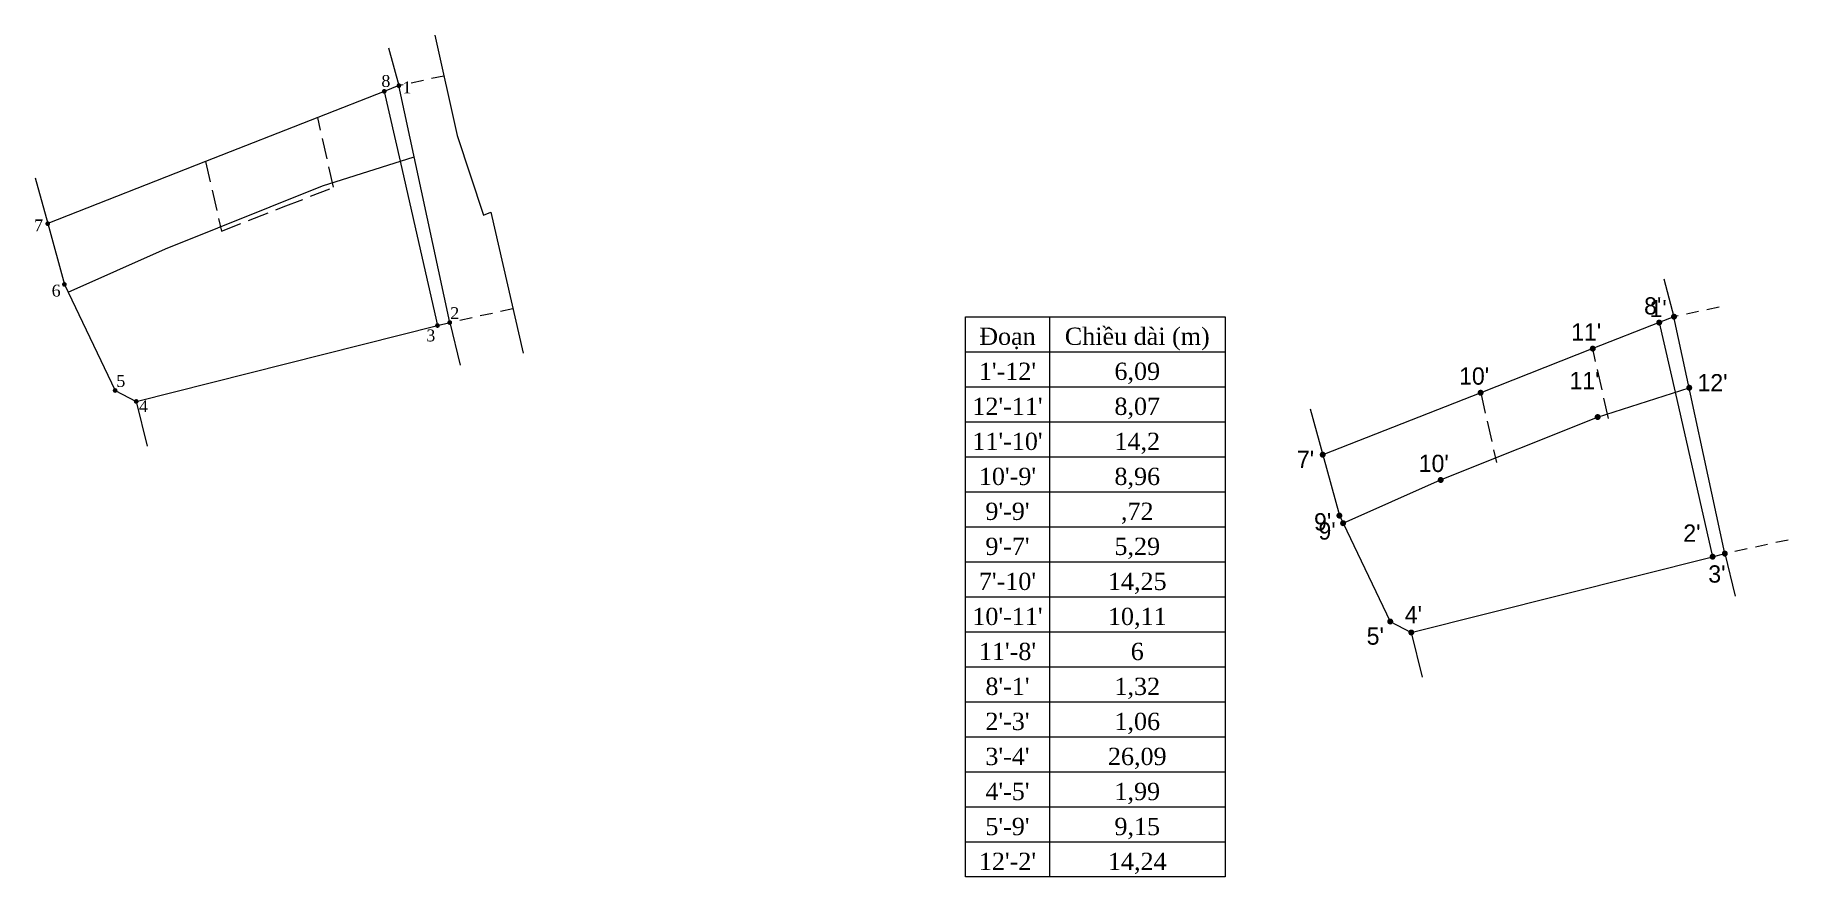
# Model space of a CAD drawing. Header units: metres. Extents: x 551862 to 552009, y 1839431 to 1839502.
import ezdxf
from ezdxf.enums import TextEntityAlignment as Align

# ---------------------------------------------------------------- set-up
doc = ezdxf.new("R2010")
doc.units = ezdxf.units.M
doc.header["$MEASUREMENT"] = 0
doc.linetypes.add('DGN Style 2', pattern=[1.75192, 1.051152, -0.700768])
doc.linetypes.add('DGN Style 3', pattern=[2.452687, 1.75192, -0.700768])
for name, color, linetype, lineweight in [('Level 1', 7, 'Continuous', 0), ('Level 10', 7, 'Continuous', 0), ('Level 16', 7, 'Continuous', 0)]:
    doc.layers.add(name, color=color, linetype=linetype, lineweight=lineweight)
doc.layers.add('NODE', color=7, linetype='Continuous')
doc.styles.add('Style-Times New Roman', font='times.ttf')

msp = doc.modelspace()

# ---------------------------------------------------------------- hatches: boundary and pattern name
at = {"layer": 'Level 1', "linetype": 'Continuous', "lineweight": 0}
h = msp.add_hatch(color=7, dxfattribs=at)
edge = h.paths.add_edge_path()
edge.add_arc((551892.29, 1839497.38), 0.2, 0, 360)
h = msp.add_hatch(color=7, dxfattribs=at)
edge = h.paths.add_edge_path()
edge.add_arc((551891.06, 1839496.9), 0.2, 0, 360)
h = msp.add_hatch(color=7, dxfattribs=at)
edge = h.paths.add_edge_path()
edge.add_arc((551891.06, 1839496.9), 0.2, 0, 360)
h = msp.add_hatch(color=7, dxfattribs=at)
edge = h.paths.add_edge_path()
edge.add_arc((551891.06, 1839496.9), 0.2, 0, 360)
h = msp.add_hatch(color=7, dxfattribs=at)
edge = h.paths.add_edge_path()
edge.add_arc((551862.8, 1839485.8), 0.2, 0, 360)
h = msp.add_hatch(color=7, dxfattribs=at)
edge = h.paths.add_edge_path()
edge.add_arc((551864.2, 1839480.7), 0.2, 0, 360)
h = msp.add_hatch(color=7, dxfattribs=at)
edge = h.paths.add_edge_path()
edge.add_arc((551895.53, 1839477.25), 0.2, 0, 360)
h = msp.add_hatch(color=7, dxfattribs=at)
edge = h.paths.add_edge_path()
edge.add_arc((551895.53, 1839477.25), 0.2, 0, 360)
h = msp.add_hatch(color=7, dxfattribs=at)
edge = h.paths.add_edge_path()
edge.add_arc((551895.53, 1839477.25), 0.2, 0, 360)
h = msp.add_hatch(color=7, dxfattribs=at)
edge = h.paths.add_edge_path()
edge.add_arc((551896.56, 1839477.5), 0.2, 0, 360)
h = msp.add_hatch(color=7, dxfattribs=at)
edge = h.paths.add_edge_path()
edge.add_arc((551868.46, 1839471.8), 0.2, 0, 360)
h = msp.add_hatch(color=7, dxfattribs=at)
edge = h.paths.add_edge_path()
edge.add_arc((551870.23, 1839470.88), 0.2, 0, 360)

# ---------------------------------------------------------------- linework, layer by layer
at = {"layer": 'Level 1', "color": 7, "linetype": 'Continuous', "lineweight": 0}
for p, q in [((551891.43, 1839500.56), (551892.29, 1839497.39)), ((551891.06, 1839496.9), (551892.39, 1839491.05)), ((551892.39, 1839491.05), (551892.39, 1839491.05)), ((551861.74, 1839489.65), (551862.8, 1839485.8)), ((551998.51, 1839481.16), (551999.37, 1839477.99)), ((551896.56, 1839477.5), (551897.43, 1839473.92)), ((551998.14, 1839477.5), (551999.47, 1839471.65)), ((551870.23, 1839470.88), (551871.14, 1839467.13)), ((551968.82, 1839470.26), (551969.88, 1839466.41)), ((552003.64, 1839458.11), (552004.51, 1839454.53)), ((551977.31, 1839451.49), (551978.22, 1839447.73))]:
    msp.add_line(p, q, dxfattribs=at)
at = {"layer": 'Level 1', "color": 7, "linetype": 'DGN Style 2', "lineweight": 0}
for p, q in [((551896.07, 1839498.19), (551892.29, 1839497.38)), ((551901.86, 1839478.64), (551896.56, 1839477.5)), ((552003.16, 1839478.8), (551999.37, 1839477.99)), ((552008.95, 1839459.25), (552003.64, 1839458.11))]:
    msp.add_line(p, q, dxfattribs=at)
at = {"layer": 'Level 1', "color": 7, "linetype": 'DGN Style 3', "lineweight": 0}
for p, q in [((551886.8, 1839488.85), (551885.47, 1839494.7)), ((551876.06, 1839491.01), (551877.39, 1839485.16)), ((551882.58, 1839487.2), (551886.8, 1839488.85)), ((551877.39, 1839485.16), (551882.58, 1839487.2)), ((551993.88, 1839469.46), (551992.55, 1839475.31)), ((551983.14, 1839471.61), (551984.47, 1839465.76))]:
    msp.add_line(p, q, dxfattribs=at)
at = {"layer": 'Level 1', "color": 7, "linetype": 'Continuous', "lineweight": 0, "flags": 128}
for points in [[(551895.31, 1839501.62), (551897.19, 1839493.2), (551899.41, 1839486.51), (551900, 1839486.76), (551902.72, 1839474.92)], [(551892.39, 1839491.05), (551893.96, 1839484.14), (551895.53, 1839477.25)], [(551999.47, 1839471.65), (552001.04, 1839464.75), (552002.61, 1839457.85)]]:
    msp.add_lwpolyline(points, dxfattribs=at)
for points in [[(551876.06, 1839491.01), (551862.8, 1839485.8), (551864.2, 1839480.7), (551868.46, 1839471.8), (551870.23, 1839470.88), (551895.53, 1839477.25), (551896.56, 1839477.5), (551892.29, 1839497.38), (551891.06, 1839496.9), (551885.47, 1839494.7)], [(551983.14, 1839471.61), (551969.88, 1839466.41), (551971.28, 1839461.3), (551975.55, 1839452.41), (551977.31, 1839451.49), (552002.61, 1839457.85), (552003.64, 1839458.11), (551999.37, 1839477.99), (551998.14, 1839477.5), (551992.55, 1839475.31)]]:
    msp.add_lwpolyline(points, close=True, dxfattribs=at)
at = {"layer": 'Level 10', "color": 1, "linetype": 'Continuous', "lineweight": 0, "flags": 128}
for points in [[(551864.51, 1839480.05), (551872.7, 1839483.69), (551885.88, 1839488.97), (551893.57, 1839491.42)], [(551971.59, 1839460.66), (551979.78, 1839464.29), (551992.96, 1839469.57), (552000.65, 1839472.03)]]:
    msp.add_lwpolyline(points, dxfattribs=at)
at = {"layer": 'Level 16', "lineweight": 0}
for p, q in [((551946.93, 1839477.99), (551946.93, 1839430.98)), ((551939.88, 1839475.05), (551961.67, 1839475.05)), ((551939.88, 1839472.11), (551961.67, 1839472.11)), ((551939.88, 1839469.17), (551961.67, 1839469.17)), ((551939.88, 1839466.23), (551961.67, 1839466.23)), ((551939.88, 1839463.3), (551961.67, 1839463.3)), ((551939.88, 1839460.36), (551961.67, 1839460.36)), ((551939.88, 1839457.42), (551961.67, 1839457.42)), ((551939.88, 1839454.48), (551961.67, 1839454.48)), ((551939.88, 1839451.54), (551961.67, 1839451.54)), ((551939.88, 1839448.61), (551961.67, 1839448.61)), ((551939.88, 1839445.67), (551961.67, 1839445.67)), ((551939.88, 1839442.73), (551961.67, 1839442.73)), ((551939.88, 1839439.79), (551961.67, 1839439.79)), ((551939.88, 1839436.85), (551961.67, 1839436.85)), ((551939.88, 1839433.92), (551961.67, 1839433.92))]:
    msp.add_line(p, q, dxfattribs=at)
at = {"layer": 'Level 16', "color": 2, "linetype": 'Continuous', "lineweight": 0, "ltscale": 0.5}
msp.add_lwpolyline([(551939.88, 1839477.99), (551961.67, 1839477.99), (551961.67, 1839430.98), (551939.88, 1839430.98)], close=True, dxfattribs=at)
at = {"layer": 'NODE', "color": 2, "linetype": 'Continuous', "lineweight": 0, "const_width": 0.25}
for points in [[(551999.5, 1839477.99, 1), (551999.25, 1839477.99, 1)], [(551998.26, 1839477.5, 1), (551998.01, 1839477.5, 1)], [(551992.68, 1839475.31, 1), (551992.43, 1839475.31, 1)], [(552000.78, 1839472.03, 1), (552000.53, 1839472.03, 1)], [(551983.26, 1839471.61, 1), (551983.01, 1839471.61, 1)], [(551993.09, 1839469.57, 1), (551992.84, 1839469.57, 1)], [(551970, 1839466.41, 1), (551969.75, 1839466.41, 1)], [(551979.91, 1839464.29, 1), (551979.66, 1839464.29, 1)], [(551971.4, 1839461.3, 1), (551971.15, 1839461.3, 1)], [(551971.71, 1839460.66, 1), (551971.46, 1839460.66, 1)], [(552002.74, 1839457.85, 1), (552002.49, 1839457.85, 1)], [(552003.77, 1839458.11, 1), (552003.52, 1839458.11, 1)], [(551975.67, 1839452.41, 1), (551975.42, 1839452.41, 1)], [(551977.44, 1839451.49, 1), (551977.19, 1839451.49, 1)]]:
    msp.add_lwpolyline(points, format="xyb", close=True, dxfattribs=at)

# ---------------------------------------------------------------- texts
at = {"layer": 'Level 1', "color": 7, "linetype": 'Continuous', "lineweight": 0, "style": 'Style-Times New Roman'}
for s, p in [('8', (551891.2, 1839497.77)), ('1', (551892.97, 1839497.23)), ('7', (551862.03, 1839485.65)), ('6', (551863.51, 1839480.18)), ('2', (551896.98, 1839478.29)), ('3', (551894.97, 1839476.42)), ('5', (551868.94, 1839472.6)), ('4', (551870.84, 1839470.48))]:
    msp.add_text(s, height=1, dxfattribs=at).set_placement(p, align=Align.MIDDLE_CENTER)
at = {"layer": 'Level 1', "linetype": 'Continuous', "lineweight": 0, "ltscale": 0.5}
for s, p in [("8'", (551997.59, 1839478.9)), ("1'", (551998.04, 1839478.68)), ("11'", (551992, 1839476.71)), ("10'", (551982.59, 1839473.01)), ("11'", (551991.86, 1839472.63)), ("12'", (552002.61, 1839472.45)), ("7'", (551968.43, 1839466.01)), ("10'", (551979.2, 1839465.68)), ("9'", (551969.87, 1839460.78)), ("9'", (551970.24, 1839460.01)), ("2'", (552000.88, 1839459.83)), ("3'", (552002.98, 1839456.4)), ("4'", (551977.49, 1839452.98)), ("5'", (551974.29, 1839451.19))]:
    msp.add_text(s, height=1.45, dxfattribs=at).set_placement(p, align=Align.MIDDLE_CENTER)
at = {"layer": 'Level 16', "linetype": 'Continuous', "lineweight": 0, "ltscale": 0.5, "style": 'Style-Times New Roman'}
for s, p in [('Đoạn', (551943.4, 1839476.35)), ('Chiều dài (m)', (551954.3, 1839476.35)), ("1'-12'", (551943.4, 1839473.41)), ('6,09', (551954.3, 1839473.41)), ("12'-11'", (551943.4, 1839470.47)), ('8,07', (551954.3, 1839470.47)), ("11'-10'", (551943.4, 1839467.53)), ('14,2', (551954.3, 1839467.53)), ("10'-9'", (551943.4, 1839464.59)), ('8,96', (551954.3, 1839464.59)), ("9'-9'", (551943.4, 1839461.66)), (',72', (551954.3, 1839461.66)), ("9'-7'", (551943.4, 1839458.72)), ('5,29', (551954.3, 1839458.72)), ("7'-10'", (551943.4, 1839455.78)), ('14,25', (551954.3, 1839455.78)), ("10'-11'", (551943.4, 1839452.84)), ('10,11', (551954.3, 1839452.84)), ("11'-8'", (551943.4, 1839449.9)), ('6', (551954.3, 1839449.9)), ("8'-1'", (551943.4, 1839446.97)), ('1,32', (551954.3, 1839446.97)), ("2'-3'", (551943.4, 1839444.03)), ('1,06', (551954.3, 1839444.03)), ("3'-4'", (551943.4, 1839441.09)), ('26,09', (551954.3, 1839441.09)), ("4'-5'", (551943.4, 1839438.15)), ('1,99', (551954.3, 1839438.15)), ("5'-9'", (551943.4, 1839435.21)), ('9,15', (551954.3, 1839435.21)), ("12'-2'", (551943.4, 1839432.28)), ('14,24', (551954.3, 1839432.28))]:
    msp.add_text(s, height=1.45, dxfattribs=at).set_placement(p, align=Align.MIDDLE_CENTER)

doc.saveas('drawing.dxf')
